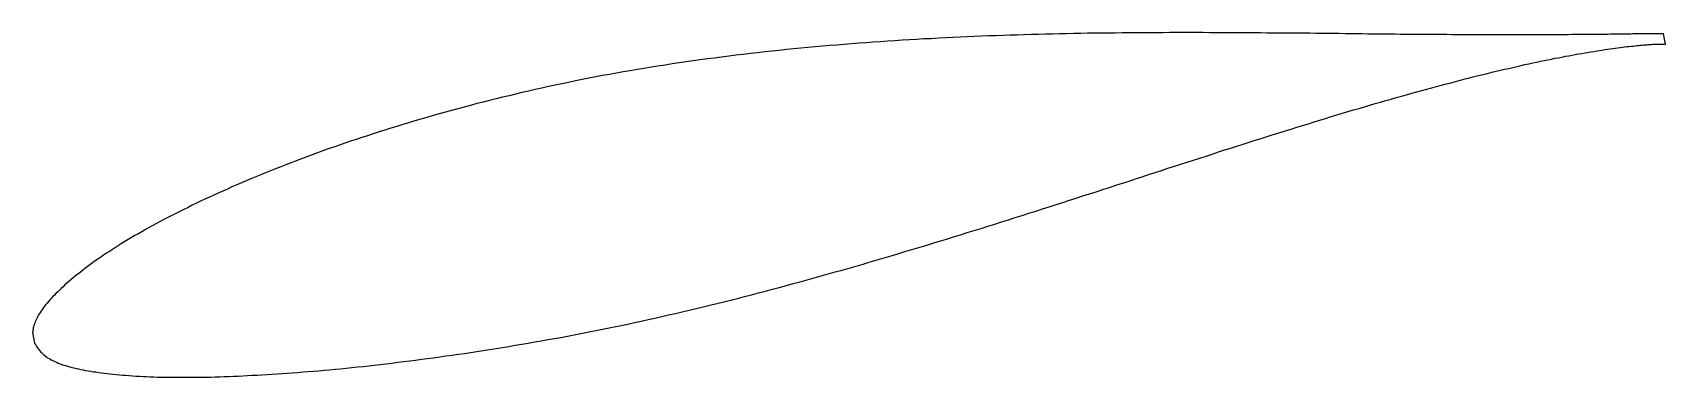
# Model space of a CAD drawing. Header units: metres. Extents: x -37 to 76, y -9 to 14.
import ezdxf

# ---------------------------------------------------------------- set-up
doc = ezdxf.new("R2010")
doc.units = ezdxf.units.M

msp = doc.modelspace()

# ---------------------------------------------------------------- linework, layer by layer
msp.add_lwpolyline([(75.59, 14.35), (75.59, 14.35), (75.58, 14.35), (75.57, 14.35), (75.56, 14.35), (75.54, 14.35), (75.51, 14.35), (75.48, 14.35), (75.45, 14.35), (75.41, 14.36), (75.37, 14.36), (75.32, 14.36), (75.27, 14.36), (75.22, 14.36), (75.16, 14.36), (75.09, 14.36), (75.02, 14.36), (74.95, 14.36), (74.87, 14.36), (74.79, 14.36), (74.7, 14.36), (74.61, 14.36), (74.52, 14.36), (74.42, 14.36), (74.32, 14.36), (74.21, 14.35), (74.1, 14.35), (73.98, 14.35), (73.86, 14.35), (73.73, 14.35), (73.6, 14.35), (73.47, 14.35), (73.33, 14.34), (73.19, 14.34), (73.04, 14.34), (72.89, 14.34), (72.74, 14.34), (72.58, 14.33), (72.41, 14.33), (72.25, 14.33), (72.07, 14.33), (71.9, 14.33), (71.72, 14.32), (71.53, 14.32), (71.35, 14.32), (71.15, 14.32), (70.96, 14.31), (70.76, 14.31), (70.55, 14.31), (70.34, 14.31), (70.13, 14.3), (69.91, 14.3), (69.69, 14.3), (69.47, 14.3), (69.24, 14.3), (69, 14.29), (68.77, 14.29), (68.53, 14.29), (68.28, 14.29), (68.03, 14.29), (67.78, 14.29), (67.52, 14.28), (67.26, 14.28), (67, 14.28), (66.73, 14.28), (66.46, 14.28), (66.18, 14.28), (65.9, 14.28), (65.62, 14.28), (65.33, 14.28), (65.04, 14.28), (64.75, 14.28), (64.45, 14.28), (64.15, 14.28), (63.84, 14.28), (63.54, 14.28), (63.22, 14.28), (62.91, 14.28), (62.59, 14.29), (62.27, 14.29), (61.94, 14.29), (61.61, 14.29), (61.28, 14.29), (60.94, 14.29), (60.6, 14.3), (60.26, 14.3), (59.91, 14.3), (59.56, 14.3), (59.21, 14.31), (58.85, 14.31), (58.49, 14.31), (58.13, 14.32), (57.76, 14.32), (57.39, 14.32), (57.02, 14.33), (56.65, 14.33), (56.27, 14.33), (55.89, 14.34), (55.51, 14.34), (55.12, 14.34), (54.73, 14.35), (54.34, 14.35), (53.94, 14.36), (53.54, 14.36), (53.14, 14.37), (52.74, 14.37), (52.33, 14.37), (51.92, 14.38), (51.51, 14.38), (51.09, 14.39), (50.68, 14.39), (50.26, 14.39), (49.84, 14.4), (49.41, 14.4), (48.98, 14.41), (48.56, 14.41), (48.12, 14.41), (47.69, 14.42), (47.25, 14.42), (46.81, 14.42), (46.37, 14.42), (45.93, 14.43), (45.49, 14.43), (45.04, 14.43), (44.59, 14.43), (44.14, 14.43), (43.68, 14.44), (43.23, 14.44), (42.77, 14.44), (42.31, 14.44), (41.85, 14.44), (41.39, 14.44), (40.92, 14.43), (40.46, 14.43), (39.99, 14.43), (39.52, 14.43), (39.05, 14.42), (38.58, 14.42), (38.1, 14.42), (37.63, 14.41), (37.15, 14.41), (36.67, 14.4), (36.19, 14.39), (35.71, 14.39), (35.23, 14.38), (34.74, 14.37), (34.26, 14.36), (33.77, 14.35), (33.28, 14.34), (32.8, 14.33), (32.31, 14.32), (31.82, 14.3), (31.32, 14.29), (30.83, 14.27), (30.34, 14.26), (29.85, 14.24), (29.35, 14.22), (28.85, 14.21), (28.36, 14.19), (27.86, 14.17), (27.36, 14.15), (26.87, 14.12), (26.37, 14.1), (25.87, 14.08), (25.37, 14.05), (24.87, 14.02), (24.37, 14), (23.87, 13.97), (23.36, 13.94), (22.86, 13.91), (22.36, 13.88), (21.86, 13.84), (21.36, 13.81), (20.86, 13.78), (20.35, 13.74), (19.85, 13.7), (19.35, 13.66), (18.85, 13.62), (18.35, 13.58), (17.84, 13.54), (17.34, 13.5), (16.84, 13.45), (16.34, 13.41), (15.84, 13.36), (15.34, 13.31), (14.84, 13.26), (14.34, 13.21), (13.84, 13.16), (13.34, 13.1), (12.84, 13.05), (12.35, 12.99), (11.85, 12.93), (11.35, 12.87), (10.86, 12.81), (10.36, 12.75), (9.87, 12.68), (9.38, 12.62), (8.88, 12.55), (8.39, 12.48), (7.9, 12.41), (7.41, 12.34), (6.93, 12.27), (6.44, 12.19), (5.95, 12.12), (5.47, 12.04), (4.99, 11.96), (4.5, 11.88), (4.02, 11.8), (3.54, 11.72), (3.07, 11.63), (2.59, 11.54), (2.11, 11.46), (1.64, 11.37), (1.17, 11.28), (0.7, 11.18), (0.23, 11.09), (-0.24, 10.99), (-0.71, 10.9), (-1.17, 10.8), (-1.63, 10.7), (-2.1, 10.6), (-2.55, 10.5), (-3.01, 10.39), (-3.47, 10.29), (-3.92, 10.18), (-4.37, 10.07), (-4.82, 9.96), (-5.27, 9.85), (-5.72, 9.74), (-6.16, 9.63), (-6.6, 9.52), (-7.04, 9.4), (-7.48, 9.28), (-7.91, 9.17), (-8.35, 9.05), (-8.78, 8.93), (-9.21, 8.81), (-9.63, 8.69), (-10.06, 8.57), (-10.48, 8.44), (-10.9, 8.32), (-11.31, 8.2), (-11.73, 8.07), (-12.14, 7.94), (-12.55, 7.82), (-12.96, 7.69), (-13.36, 7.56), (-13.77, 7.43), (-14.17, 7.3), (-14.56, 7.17), (-14.96, 7.04), (-15.35, 6.91), (-15.74, 6.78), (-16.12, 6.64), (-16.51, 6.51), (-16.89, 6.38), (-17.27, 6.24), (-17.64, 6.11), (-18.01, 5.97), (-18.38, 5.83), (-18.75, 5.7), (-19.11, 5.56), (-19.47, 5.42), (-19.83, 5.28), (-20.18, 5.15), (-20.54, 5.01), (-20.88, 4.87), (-21.23, 4.73), (-21.57, 4.59), (-21.91, 4.45), (-22.25, 4.31), (-22.58, 4.17), (-22.91, 4.03), (-23.23, 3.89), (-23.56, 3.75), (-23.88, 3.6), (-24.19, 3.46), (-24.51, 3.32), (-24.82, 3.18), (-25.12, 3.04), (-25.43, 2.9), (-25.73, 2.76), (-26.02, 2.62), (-26.31, 2.48), (-26.6, 2.33), (-26.89, 2.19), (-27.17, 2.05), (-27.45, 1.91), (-27.73, 1.77), (-28, 1.63), (-28.27, 1.49), (-28.53, 1.35), (-28.79, 1.21), (-29.05, 1.07), (-29.3, 0.93), (-29.55, 0.79), (-29.8, 0.65), (-30.04, 0.51), (-30.28, 0.38), (-30.51, 0.24), (-30.74, 0.1), (-30.97, -0.04), (-31.2, -0.17), (-31.41, -0.31), (-31.63, -0.44), (-31.84, -0.58), (-32.05, -0.72), (-32.26, -0.85), (-32.46, -0.98), (-32.65, -1.12), (-32.84, -1.25), (-33.03, -1.38), (-33.22, -1.52), (-33.4, -1.65), (-33.58, -1.78), (-33.75, -1.91), (-33.92, -2.04), (-34.08, -2.17), (-34.24, -2.3), (-34.4, -2.42), (-34.55, -2.55), (-34.7, -2.67), (-34.85, -2.8), (-34.99, -2.92), (-35.13, -3.04), (-35.26, -3.16), (-35.39, -3.28), (-35.51, -3.4), (-35.63, -3.51), (-35.75, -3.63), (-35.86, -3.74), (-35.97, -3.85), (-36.08, -3.97), (-36.18, -4.08), (-36.27, -4.19), (-36.37, -4.3), (-36.45, -4.4), (-36.54, -4.51), (-36.62, -4.61), (-36.69, -4.72), (-36.76, -4.82), (-36.83, -4.92), (-36.89, -5.02), (-36.95, -5.12), (-37.01, -5.22), (-37.06, -5.32), (-37.11, -5.41), (-37.15, -5.51), (-37.19, -5.6), (-37.22, -5.69), (-37.25, -5.78), (-37.28, -5.86), (-37.3, -5.94), (-37.32, -6.02), (-37.33, -6.1), (-37.35, -6.17), (-37.35, -6.23), (-37.36, -6.28), (-37.36, -6.32), (-37.37, -6.34), (-37.23, -7.07), (-37.23, -7.07), (-37.22, -7.09), (-37.2, -7.11), (-37.18, -7.15), (-37.15, -7.2), (-37.12, -7.27), (-37.07, -7.33), (-37.03, -7.4), (-36.98, -7.47), (-36.92, -7.54), (-36.86, -7.61), (-36.8, -7.69), (-36.73, -7.75), (-36.66, -7.82), (-36.58, -7.89), (-36.5, -7.95), (-36.41, -8.01), (-36.33, -8.08), (-36.23, -8.13), (-36.14, -8.19), (-36.03, -8.25), (-35.93, -8.3), (-35.82, -8.35), (-35.71, -8.4), (-35.59, -8.45), (-35.47, -8.5), (-35.34, -8.55), (-35.21, -8.59), (-35.08, -8.63), (-34.94, -8.67), (-34.8, -8.71), (-34.66, -8.75), (-34.51, -8.79), (-34.35, -8.82), (-34.19, -8.86), (-34.03, -8.89), (-33.87, -8.93), (-33.7, -8.96), (-33.52, -8.99), (-33.35, -9.02), (-33.16, -9.05), (-32.98, -9.07), (-32.79, -9.1), (-32.59, -9.13), (-32.4, -9.15), (-32.2, -9.18), (-31.99, -9.2), (-31.78, -9.22), (-31.57, -9.25), (-31.35, -9.27), (-31.13, -9.29), (-30.9, -9.3), (-30.67, -9.32), (-30.44, -9.34), (-30.21, -9.35), (-29.97, -9.37), (-29.72, -9.38), (-29.48, -9.39), (-29.22, -9.4), (-28.97, -9.41), (-28.71, -9.42), (-28.45, -9.43), (-28.18, -9.43), (-27.92, -9.44), (-27.64, -9.44), (-27.37, -9.44), (-27.09, -9.44), (-26.8, -9.44), (-26.52, -9.44), (-26.23, -9.44), (-25.93, -9.43), (-25.64, -9.43), (-25.34, -9.42), (-25.03, -9.42), (-24.73, -9.41), (-24.41, -9.4), (-24.1, -9.39), (-23.78, -9.38), (-23.46, -9.37), (-23.14, -9.35), (-22.81, -9.34), (-22.48, -9.32), (-22.15, -9.3), (-21.82, -9.29), (-21.48, -9.27), (-21.13, -9.25), (-20.79, -9.23), (-20.44, -9.2), (-20.09, -9.18), (-19.74, -9.15), (-19.38, -9.13), (-19.02, -9.1), (-18.66, -9.07), (-18.29, -9.04), (-17.92, -9.01), (-17.55, -8.98), (-17.18, -8.95), (-16.8, -8.91), (-16.42, -8.88), (-16.04, -8.84), (-15.65, -8.8), (-15.26, -8.76), (-14.87, -8.72), (-14.48, -8.68), (-14.09, -8.64), (-13.69, -8.59), (-13.29, -8.55), (-12.89, -8.5), (-12.48, -8.45), (-12.08, -8.4), (-11.67, -8.35), (-11.25, -8.3), (-10.84, -8.25), (-10.42, -8.19), (-10.01, -8.14), (-9.59, -8.08), (-9.16, -8.02), (-8.74, -7.96), (-8.31, -7.9), (-7.88, -7.84), (-7.45, -7.78), (-7.02, -7.71), (-6.59, -7.65), (-6.15, -7.58), (-5.71, -7.51), (-5.27, -7.44), (-4.83, -7.37), (-4.38, -7.3), (-3.94, -7.22), (-3.49, -7.15), (-3.04, -7.07), (-2.59, -6.99), (-2.14, -6.91), (-1.69, -6.83), (-1.23, -6.75), (-0.78, -6.67), (-0.32, -6.58), (0.14, -6.5), (0.6, -6.41), (1.06, -6.32), (1.52, -6.23), (1.99, -6.13), (2.45, -6.04), (2.92, -5.94), (3.39, -5.85), (3.85, -5.75), (4.32, -5.65), (4.79, -5.54), (5.26, -5.44), (5.74, -5.34), (6.21, -5.23), (6.68, -5.12), (7.16, -5.01), (7.63, -4.9), (8.11, -4.79), (8.59, -4.68), (9.07, -4.56), (9.54, -4.44), (10.02, -4.33), (10.5, -4.21), (10.98, -4.09), (11.46, -3.97), (11.94, -3.84), (12.42, -3.72), (12.91, -3.59), (13.39, -3.47), (13.87, -3.34), (14.35, -3.21), (14.84, -3.08), (15.32, -2.95), (15.8, -2.82), (16.29, -2.68), (16.77, -2.55), (17.25, -2.42), (17.74, -2.28), (18.22, -2.14), (18.7, -2.01), (19.19, -1.87), (19.67, -1.73), (20.16, -1.59), (20.64, -1.45), (21.12, -1.31), (21.61, -1.16), (22.09, -1.02), (22.57, -0.88), (23.05, -0.73), (23.54, -0.59), (24.02, -0.44), (24.5, -0.3), (24.98, -0.15), (25.46, 0), (25.94, 0.14), (26.42, 0.29), (26.9, 0.44), (27.37, 0.59), (27.85, 0.73), (28.33, 0.88), (28.8, 1.03), (29.28, 1.18), (29.75, 1.33), (30.23, 1.48), (30.7, 1.63), (31.17, 1.78), (31.64, 1.93), (32.11, 2.08), (32.58, 2.23), (33.05, 2.38), (33.52, 2.53), (33.98, 2.68), (34.45, 2.83), (34.91, 2.98), (35.38, 3.13), (35.84, 3.28), (36.3, 3.42), (36.76, 3.57), (37.22, 3.72), (37.67, 3.87), (38.13, 4.02), (38.58, 4.16), (39.03, 4.31), (39.48, 4.46), (39.93, 4.6), (40.38, 4.75), (40.83, 4.89), (41.27, 5.04), (41.72, 5.18), (42.16, 5.32), (42.6, 5.47), (43.04, 5.61), (43.47, 5.75), (43.91, 5.89), (44.34, 6.03), (44.77, 6.17), (45.2, 6.31), (45.63, 6.44), (46.05, 6.58), (46.48, 6.71), (46.9, 6.85), (47.32, 6.98), (47.74, 7.11), (48.15, 7.25), (48.57, 7.38), (48.98, 7.5), (49.39, 7.63), (49.8, 7.76), (50.2, 7.89), (50.6, 8.01), (51, 8.13), (51.4, 8.26), (51.8, 8.38), (52.19, 8.5), (52.58, 8.62), (52.97, 8.74), (53.36, 8.85), (53.74, 8.97), (54.13, 9.08), (54.51, 9.19), (54.88, 9.3), (55.26, 9.41), (55.63, 9.52), (56, 9.63), (56.36, 9.73), (56.73, 9.84), (57.09, 9.94), (57.45, 10.04), (57.8, 10.14), (58.16, 10.24), (58.51, 10.34), (58.85, 10.43), (59.2, 10.53), (59.54, 10.62), (59.88, 10.71), (60.21, 10.8), (60.55, 10.89), (60.88, 10.97), (61.2, 11.06), (61.53, 11.14), (61.85, 11.23), (62.17, 11.31), (62.48, 11.39), (62.79, 11.46), (63.1, 11.54), (63.41, 11.61), (63.71, 11.69), (64.01, 11.76), (64.3, 11.83), (64.59, 11.9), (64.88, 11.96), (65.17, 12.03), (65.45, 12.09), (65.73, 12.16), (66, 12.22), (66.28, 12.28), (66.55, 12.34), (66.81, 12.39), (67.07, 12.45), (67.33, 12.5), (67.59, 12.55), (67.84, 12.61), (68.08, 12.66), (68.33, 12.7), (68.57, 12.75), (68.8, 12.8), (69.04, 12.84), (69.27, 12.88), (69.49, 12.92), (69.71, 12.96), (69.93, 13), (70.15, 13.04), (70.36, 13.07), (70.57, 13.11), (70.77, 13.14), (70.97, 13.17), (71.16, 13.2), (71.35, 13.23), (71.54, 13.26), (71.73, 13.29), (71.91, 13.32), (72.08, 13.34), (72.25, 13.36), (72.42, 13.39), (72.59, 13.41), (72.75, 13.43), (72.9, 13.45), (73.05, 13.47), (73.2, 13.48), (73.35, 13.5), (73.49, 13.51), (73.62, 13.53), (73.75, 13.54), (73.88, 13.55), (74, 13.57), (74.12, 13.58), (74.24, 13.59), (74.35, 13.6), (74.46, 13.6), (74.56, 13.61), (74.66, 13.62), (74.75, 13.62), (74.84, 13.63), (74.93, 13.63), (75.01, 13.64), (75.08, 13.64), (75.16, 13.64), (75.22, 13.65), (75.29, 13.65), (75.35, 13.65), (75.4, 13.65), (75.45, 13.65), (75.5, 13.65), (75.54, 13.65), (75.58, 13.65), (75.61, 13.65), (75.64, 13.65), (75.67, 13.65), (75.69, 13.64), (75.7, 13.64), (75.72, 13.64), (75.72, 13.64), (75.73, 13.64)], close=True)

doc.saveas('drawing.dxf')
